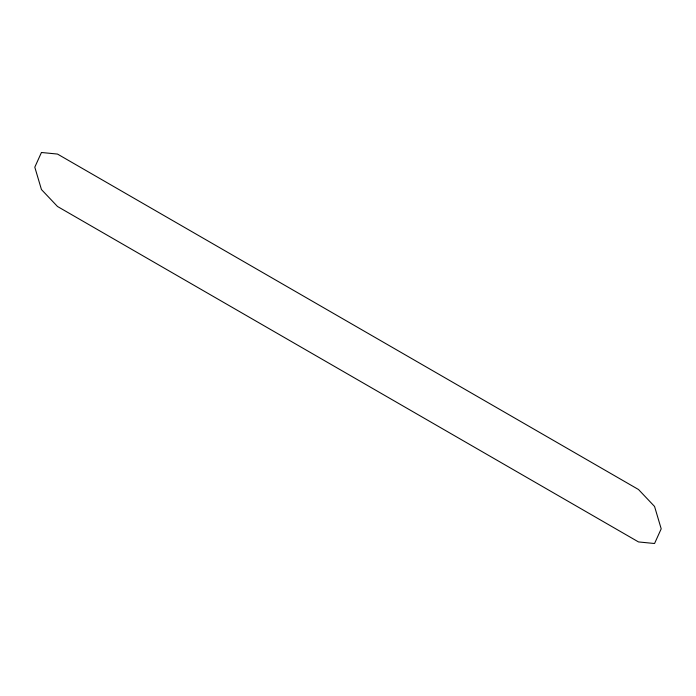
<?xml version="1.0" encoding="UTF-8"?>
<svg xmlns="http://www.w3.org/2000/svg" width="696" height="696" viewBox="0 0 696 696"><rect width="100%" height="100%" fill="white"/><g stroke="black" fill="none" stroke-linecap="round" stroke-linejoin="round"><path stroke-width="1.04" d="M41.447 152.485L34.8 167.179L41.447 189.547L57.498 206.486L638.502 541.932L654.553 543.515L661.2 528.821L654.553 506.453L638.502 489.514L57.498 154.068L41.447 152.485"/></g></svg>
